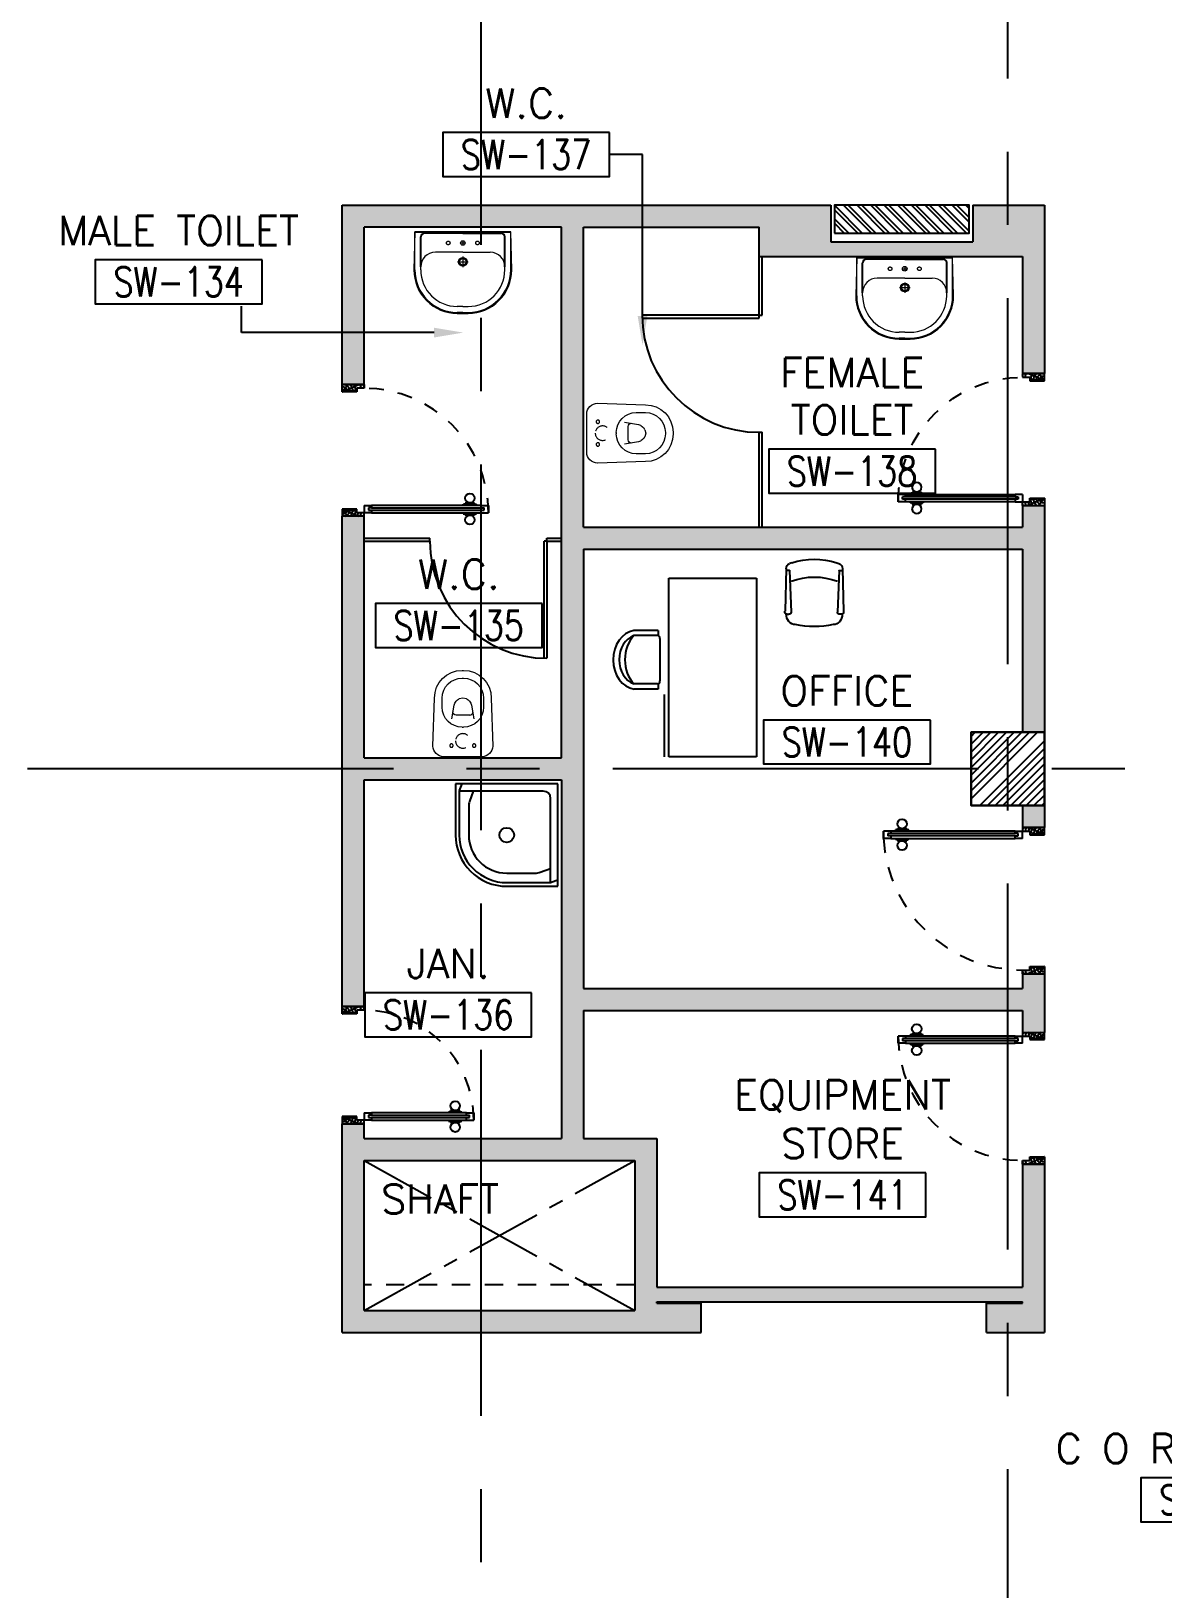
# Model space of a CAD drawing. Extents: x 276011.4 to 276105.3, y 57291.9 to 57371.4.
# Drawn here: x 276070.14 to 276077.87, y 57337.58 to 57348.22 of the extents above; entities that cross this region are included whole.
import ezdxf
from ezdxf.enums import TextEntityAlignment as Align

# ---------------------------------------------------------------- set-up
doc = ezdxf.new("R2010")
doc.units = 0
doc.header["$MEASUREMENT"] = 0
for name, pattern in [('CENTER2', [1.125, 0.75, -0.125, 0.125, -0.125]), ('CENTERX2', [4, 2.5, -0.5, 0.5, -0.5]), ('DASHED', [0.75, 0.5, -0.25]), ('HIDDEN', [0.375, 0.25, -0.125]), ('HIDDEN2', [0.1875, 0.125, -0.0625])]:
    doc.linetypes.add(name, pattern=pattern)
doc.layers.get('0').update_dxf_attribs({"linetype": 'CONTINUOUS'})
for name, color, linetype in [('A-TILES', 11, 'CONTINUOUS'), ('AXES', 11, 'CENTERX2'), ('COL', 5, 'CONTINUOUS'), ('DOOR', 7, 'CONTINUOUS'), ('FHC', 2, 'CONTINUOUS'), ('FIX', 3, 'CONTINUOUS'), ('FMCHAIR', 5, 'CONTINUOUS'), ('FMDESK', 4, 'CONTINUOUS'), ('HAT', 8, 'CONTINUOUS'), ('HIDDEN', 9, 'HIDDEN2'), ('NON-MEDICAL', 5, 'CONTINUOUS'), ('PART', 9, 'CONTINUOUS'), ('RM-BOX', 4, 'CONTINUOUS'), ('RM-NAME', 2, 'CONTINUOUS'), ('RM-NO', 2, 'CONTINUOUS'), ('WALL', 2, 'CONTINUOUS'), ('WallType2', 3, 'CONTINUOUS')]:
    doc.layers.add(name, color=color, linetype=linetype)
doc.styles.add('ROMANS', font='ROMANS.shx', dxfattribs={"width": 0.6})

# ---------------------------------------------------------------- blocks, each defined once
blk = doc.blocks.new('RM1')
at = {"layer": 'RM-BOX'}
blk.add_lwpolyline([(570, -200), (-570, -200), (-570, -500), (570, -500)], close=True, dxfattribs=at)
at = {"layer": 'RM-NAME', "style": 'ROMANS'}
for tag, p in [('ROOMNAME1', (0, 324)), ('ROOMNAME2', (0, 0))]:
    blk.add_attdef(tag, text='', height=200, dxfattribs=at).set_placement(p, align=Align.MIDDLE)
at = {"layer": 'RM-NO', "style": 'ROMANS', "width": 0.8}
blk.add_attdef('ROOMNO', text='', height=200, dxfattribs=at).set_placement((0, -350), align=Align.MIDDLE)
blk = doc.blocks.new('DESK-O')
for p, q in [((0, 0), (1, 0)), ((0, -1), (0, 0)), ((1, 0), (1, -1)), ((1, -1), (0, -1)), ((1, -1.05), (0.65, -1.05))]:
    blk.add_line(p, q)
blk = doc.blocks.new('CHR3')
for p, q in [((-0.039, 0.5), (-0.558, 0.5)), ((-0.05, 0.412), (-0.558, 0.412)), ((-0.039, 0.5), (-0.039, 0.412)), ((0, 0.362), (0, -0.362)), ((-0.05, -0.412), (-0.558, -0.412)), ((-0.039, -0.5), (-0.553, -0.5)), ((-0.039, -0.411), (-0.039, -0.5))]:
    blk.add_line(p, q)
for centre, radius, start, end in [((-0.497, 0), 0.503, 97.0495, 263.5769), ((-0.446, 0), 0.427, 105.249, 254.751), ((-0.212, 0), 0.538, 130.0756, 229.9244), ((-0.05, 0.362), 0.05, 0, 90), ((-0.05, -0.362), 0.05, 270, 0)]:
    blk.add_arc(centre, radius, start, end)
blk = doc.blocks.new('CHR2')
for p, q in [((-0.861, 0.48), (-0.229, 0.5)), ((-0.836, 0.425), (-0.836, 0.475)), ((-0.183, 0.469), (-0.183, 0.436)), ((-0.947, 0.386), (-0.937, 0.42)), ((-0.834, 0.423), (-0.215, 0.396)), ((-0.947, -0.386), (-0.937, -0.42)), ((-0.836, -0.425), (-0.836, -0.481)), ((-0.834, -0.423), (-0.215, -0.396)), ((-0.183, -0.469), (-0.183, -0.436)), ((-0.861, -0.48), (-0.223, -0.499))]:
    blk.add_line(p, q)
for centre, radius, start, end in [((-0.857, 0.397), 0.0833, 92.5404, 163.5801), ((-0.219, 0.466), 0.0359, 3.8781, 106.7041), ((-0.184, 0.325), 0.154, 359.6456, 90.3755), ((0.442, 0), 1.442, 164.4748, 195.5252), ((-0.834, 0.425), 0.00208, 180, 267.4596), ((0.516, 0), 1.253, 161.5812, 198.4188), ((-0.214, 0.428), 0.0319, 268.1708, 14.5154), ((-1.747, 0), 1.747, 349.2995, 10.7005), ((-0.857, -0.397), 0.0833, 196.4199, 267.4596), ((-0.834, -0.425), 0.00208, 92.5404, 180), ((-0.214, -0.428), 0.0319, 345.4846, 91.8292), ((-0.184, -0.325), 0.154, 269.6202, 0.3544), ((-0.215, -0.468), 0.0316, 255.3205, 359.2331)]:
    blk.add_arc(centre, radius, start, end)
blk = doc.blocks.new('*X60')
at = {"color": 0}
for p, q in [((235129, 162738), (235580, 163190)), ((235129, 162792), (235527, 163190)), ((235129, 162845), (235474, 163190)), ((235129, 162898), (235421, 163190)), ((235129, 162951), (235368, 163190)), ((235129, 163004), (235315, 163190)), ((235129, 163057), (235262, 163190)), ((235129, 163110), (235209, 163190)), ((235129, 163163), (235156, 163190)), ((235186, 162690), (235629, 163132)), ((235239, 162690), (235629, 163079)), ((235292, 162690), (235629, 163026)), ((235345, 162690), (235629, 162973)), ((235398, 162690), (235629, 162920)), ((235451, 162690), (235629, 162867)), ((235504, 162690), (235629, 162814)), ((235557, 162690), (235629, 162761)), ((235610, 162690), (235629, 162708))]:
    blk.add_line(p, q, dxfattribs=at)
blk = doc.blocks.new('COL50')
at = {"layer": 'COL'}
blk.add_lwpolyline([(-250, 250), (-250, -250), (250, -250), (250, 250)], close=True, dxfattribs=at)
blk = doc.blocks.new('DOOR80')
at = {"layer": 'DOOR', "color": 0, "linetype": 'ByBlock'}
for p, q in [((-30, 900), (-80, 900)), ((-80, 900), (-30, 900)), ((-80, 850), (-80, 900)), ((-47, 870), (-63, 870)), ((-63, 850), (-63, 870)), ((-47, 850), (-47, 870)), ((-30, 850), (-30, 900)), ((-87, 805), (-96, 805)), ((-96, 805), (-96, 740)), ((-80, 818), (-87, 818)), ((-87, 728), (-87, 818)), ((-87, 805), (-87, 740)), ((-63, 850), (-80, 850)), ((-30, 850), (-47, 850)), ((-30, 818), (-22, 818)), ((-22, 728), (-22, 818)), ((-22, 805), (-13, 805)), ((-22, 805), (-22, 740)), ((-13, 805), (-13, 740)), ((-87, 740), (-96, 740)), ((-80, 728), (-87, 728)), ((-30, 728), (-22, 728)), ((-22, 740), (-13, 740)), ((-805, 0), (-805, 150)), ((-805, 150), (-780, 150)), ((-805, 150), (-805, 0)), ((-780, 150), (-780, 100)), ((-80, 200), (-63, 200)), ((-80, 150), (-80, 200)), ((-80, 150), (-30, 150)), ((-63, 200), (-63, 180)), ((-63, 180), (-47, 180)), ((-47, 200), (-30, 200)), ((-47, 180), (-47, 200)), ((-30, 200), (-30, 150)), ((-5, 150), (-30, 150)), ((-30, 150), (-30, 100)), ((-5, 150), (-5, 0)), ((-755, 0), (-805, 0)), ((-780, 100), (-755, 100)), ((-755, 100), (-755, 0)), ((-55, 100), (-55, 0)), ((-30, 100), (-55, 100)), ((-55, 0), (-5, 0))]:
    blk.add_line(p, q, dxfattribs=at)
at = {"layer": 'DOOR', "linetype": 'ByBlock'}
for p, q in [((-80, 850), (-80, 200)), ((-63, 200), (-63, 850)), ((-47, 200), (-47, 850)), ((-30, 200), (-30, 850)), ((-5, 0), (-5, 150))]:
    blk.add_line(p, q, dxfattribs=at)
at = {"layer": 'DOOR', "color": 9, "linetype": 'ByBlock'}
for p, q in [((-755, 0), (-805, 114)), ((-55, 0), (-5, 114)), ((-755, 0), (-805, 40)), ((-755, 0), (-768, 100)), ((-55, 0), (-41, 100)), ((-55, 0), (-5, 40))]:
    blk.add_line(p, q, dxfattribs=at)
at = {"layer": 'DOOR', "color": 0, "linetype": 'ByBlock'}
for centre in [(-128, 773), (19, 773)]:
    blk.add_circle(centre, 32.4, dxfattribs=at)
at = {"layer": 'DOOR', "linetype": 'HIDDEN', "ltscale": 0.5}
blk.add_arc((-30, 150), 750, 90, 180, dxfattribs=at)
at = {"layer": 'DOOR', "color": 9, "linetype": 'ByBlock'}
for centre, radius, start, end in [((-755, 0), 154, 103.7142, 108.8947), ((-755, 0), 134, 100.72, 111.8402), ((-55, 0), 134, 68.1598, 79.28), ((-55, 0), 114, 64.0838, 77.3774), ((-55, 0), 154, 71.1053, 76.2858), ((-755, 0), 94.4, 90, 121.9818), ((-755, 0), 74.4, 90, 132.2236), ((-755, 0), 54.4, 90, 156.7926), ((-755, 0), 34.4, 90, 180), ((-755, 0), 14.4, 90, 180), ((-55, 0), 94.4, 58.0182, 90), ((-55, 0), 74.4, 47.7764, 90), ((-55, 0), 54.4, 23.2074, 90), ((-55, 0), 34.4, 0, 90), ((-55, 0), 14.4, 0, 90)]:
    blk.add_arc(centre, radius, start, end, dxfattribs=at)
blk = doc.blocks.new('DOOR90')
at = {"layer": 'DOOR', "color": 0, "linetype": 'ByBlock'}
for p, q in [((-150, 0), (-150, -25)), ((-150, 0), (0, 0)), ((0, -50), (0, 0)), ((-1000, -25), (-1000, -75)), ((-1000, -75), (-1000, -25)), ((-950, -25), (-1000, -25)), ((-950, -75), (-1000, -75)), ((-970, -42), (-970, -58)), ((-950, -42), (-970, -42)), ((-950, -58), (-970, -58)), ((-950, -25), (-950, -42)), ((-950, -58), (-950, -75)), ((-918, -25), (-918, -18)), ((-828, -18), (-918, -18)), ((-918, -75), (-918, -82)), ((-828, -82), (-918, -82)), ((-905, -18), (-905, -9)), ((-905, -9), (-840, -9)), ((-905, -18), (-840, -18)), ((-905, -82), (-905, -91)), ((-905, -82), (-840, -82)), ((-905, -91), (-840, -91)), ((-840, -18), (-840, -9)), ((-840, -82), (-840, -91)), ((-828, -25), (-828, -18)), ((-828, -75), (-828, -82)), ((-200, -42), (-200, -25)), ((-200, -25), (-150, -25)), ((-180, -42), (-200, -42)), ((-200, -75), (-200, -58)), ((-200, -58), (-180, -58)), ((-150, -75), (-200, -75)), ((-180, -58), (-180, -42)), ((-150, -75), (-150, -25)), ((-150, -25), (-100, -25)), ((-100, -25), (-100, -50)), ((-100, -50), (0, -50)), ((-100, -850), (0, -850)), ((-100, -875), (-100, -850)), ((0, -850), (0, -900)), ((-150, -900), (-150, -875)), ((-150, -875), (-100, -875)), ((0, -900), (-150, -900)), ((-150, -900), (0, -900))]:
    blk.add_line(p, q, dxfattribs=at)
at = {"layer": 'DOOR', "color": 9, "linetype": 'ByBlock'}
for p, q in [((0, -50), (-114, 0)), ((0, -50), (-40, 0)), ((0, -50), (-100, -37)), ((0, -850), (-114, -900)), ((0, -850), (-100, -863)), ((0, -850), (-40, -900))]:
    blk.add_line(p, q, dxfattribs=at)
at = {"layer": 'DOOR', "linetype": 'ByBlock'}
for p, q in [((-200, -25), (-950, -25)), ((-200, -42), (-950, -42)), ((-200, -58), (-950, -58)), ((-950, -75), (-200, -75))]:
    blk.add_line(p, q, dxfattribs=at)
at = {"layer": 'DOOR', "color": 0, "linetype": 'ByBlock'}
for centre in [(-873, 24), (-873, -124)]:
    blk.add_circle(centre, 32.4, dxfattribs=at)
at = {"layer": 'DOOR', "color": 9, "linetype": 'ByBlock'}
for centre, radius, start, end in [((0, -50), 154, 161.1053, 166.2858), ((0, -50), 134, 158.1598, 169.28), ((0, -50), 94.4, 148.0182, 180), ((0, -50), 74.4, 137.7764, 180), ((0, -50), 114, 154.0838, 167.3774), ((0, -50), 54.4, 113.2074, 180), ((0, -50), 34.4, 90, 180), ((0, -50), 14.4, 90, 180), ((0, -850), 94.4, 180, 211.9818), ((0, -850), 74.4, 180, 222.2236), ((0, -850), 54.4, 180, 246.7926), ((0, -850), 34.4, 180, 270), ((0, -850), 14.4, 180, 270), ((0, -850), 154, 193.7142, 198.8947), ((0, -850), 134, 190.72, 201.8402)]:
    blk.add_arc(centre, radius, start, end, dxfattribs=at)
at = {"layer": 'DOOR', "linetype": 'HIDDEN', "ltscale": 0.5}
blk.add_arc((-150, -25), 850, 180, 270, dxfattribs=at)
blk = doc.blocks.new('DOOR-10')
at = {"layer": 'DOOR', "color": 0, "linetype": 'ByBlock'}
for p, q in [((-26, 1100), (-76, 1100)), ((-76, 1100), (-26, 1100)), ((-76, 1050), (-76, 1100)), ((-43, 1070), (-59, 1070)), ((-59, 1050), (-59, 1070)), ((-43, 1050), (-43, 1070)), ((-26, 1050), (-26, 1100)), ((-83, 1005), (-92, 1005)), ((-92, 1005), (-92, 940)), ((-76, 1018), (-83, 1018)), ((-83, 928), (-83, 1018)), ((-83, 1005), (-83, 940)), ((-59, 1050), (-76, 1050)), ((-26, 1050), (-43, 1050)), ((-26, 1018), (-18, 1018)), ((-18, 928), (-18, 1018)), ((-18, 1005), (-9, 1005)), ((-18, 1005), (-18, 940)), ((-9, 1005), (-9, 940)), ((-83, 940), (-92, 940)), ((-76, 928), (-83, 928)), ((-26, 928), (-18, 928)), ((-18, 940), (-9, 940)), ((-1001, 0), (-1001, 150)), ((-1001, 150), (-976, 150)), ((-1001, 150), (-1001, 0)), ((-976, 150), (-976, 100)), ((-76, 200), (-59, 200)), ((-76, 150), (-76, 200)), ((-76, 150), (-26, 150)), ((-59, 200), (-59, 180)), ((-59, 180), (-43, 180)), ((-43, 200), (-26, 200)), ((-43, 180), (-43, 200)), ((-26, 200), (-26, 150)), ((-1, 150), (-26, 150)), ((-26, 150), (-26, 100)), ((-951, 0), (-1001, 0)), ((-976, 100), (-951, 100)), ((-951, 100), (-951, 0)), ((-51, 100), (-51, 0)), ((-26, 100), (-51, 100)), ((-51, 0), (-1, 0))]:
    blk.add_line(p, q, dxfattribs=at)
at = {"layer": 'DOOR', "linetype": 'ByBlock'}
for p, q in [((-76, 1050), (-76, 200)), ((-59, 200), (-59, 1050)), ((-43, 200), (-43, 1050)), ((-26, 200), (-26, 1050))]:
    blk.add_line(p, q, dxfattribs=at)
at = {"layer": 'DOOR', "color": 9, "linetype": 'ByBlock'}
for p, q in [((-951, 0), (-1001, 114)), ((-51, 0), (-1, 114)), ((-1, 0), (-1, 150)), ((-951, 0), (-1001, 40)), ((-951, 0), (-964, 100)), ((-51, 0), (-37, 100)), ((-51, 0), (-1, 40))]:
    blk.add_line(p, q, dxfattribs=at)
at = {"layer": 'DOOR', "color": 0, "linetype": 'ByBlock'}
for centre in [(-124, 973), (23, 973)]:
    blk.add_circle(centre, 32.4, dxfattribs=at)
at = {"layer": 'DOOR', "linetype": 'HIDDEN', "ltscale": 0.5}
blk.add_arc((-23, 149), 952, 93.1482, 179.9482, dxfattribs=at)
at = {"layer": 'DOOR', "color": 9, "linetype": 'ByBlock'}
for centre, radius, start, end in [((-951, 0), 154, 103.7142, 108.8947), ((-951, 0), 134, 100.72, 111.8402), ((-51, 0), 134, 68.1598, 79.28), ((-51, 0), 114, 64.0838, 77.3774), ((-51, 0), 154, 71.1053, 76.2858), ((-951, 0), 94.4, 90, 121.9818), ((-951, 0), 74.4, 90, 132.2236), ((-951, 0), 54.4, 90, 156.7926), ((-951, 0), 34.4, 90, 180), ((-951, 0), 14.4, 90, 180), ((-51, 0), 94.4, 58.0182, 90), ((-51, 0), 74.4, 47.7764, 90), ((-51, 0), 54.4, 23.2074, 90), ((-51, 0), 34.4, 0, 90), ((-51, 0), 14.4, 0, 90)]:
    blk.add_arc(centre, radius, start, end, dxfattribs=at)
blk = doc.blocks.new('LAV-003')
at = {"layer": 'FIX', "linetype": 'Continuous', "lineweight": 20}
for p, q in [((-328, -285), (-328, -25)), ((327, -285), (327, -25)), ((0, -165), (-188, -165)), ((0, -165), (187, -165)), ((-288, -285), (-288, -265)), ((287, -285), (287, -265)), ((0, -535), (-38, -535)), ((0, -575), (-38, -575)), ((0, -535), (37, -535)), ((0, -575), (37, -575))]:
    blk.add_line(p, q, dxfattribs=at)
at = {"layer": 'FIX', "linetype": 'ByBlock'}
blk.add_line((-328, -25), (327, -25), dxfattribs=at)
at = {"layer": 'FIX', "linetype": 'ByBlock', "ltscale": 0.3}
for p, q in [((-288, -265), (-288, -60)), ((0, -35), (-262, -35)), ((0, -35), (262, -35)), ((287, -265), (287, -60))]:
    blk.add_line(p, q, dxfattribs=at)
at = {"layer": 'FIX', "lineweight": 20}
for p, q in [((-16, -101), (15, -101)), ((0, -85), (0, -116))]:
    blk.add_line(p, q, dxfattribs=at)
at = {"layer": 'FIX', "linetype": 'DASHED', "lineweight": 20, "ltscale": 0.04}
for p, q in [((0, -194), (0, -266)), ((-36, -230), (37, -230))]:
    blk.add_line(p, q, dxfattribs=at)
at = {"layer": 'FIX', "linetype": 'Continuous', "lineweight": 20}
blk.add_lwpolyline([(295, -25), (0, -25), (-328, -25), (-335, -285, 0.414214), (-38, -582), (0, -582), (37, -582, 0.414214), (334, -285), (327, -25), (0, -25)], format="xyb", dxfattribs=at)
at = {"layer": 'FIX', "linetype": 'HIDDEN', "lineweight": 20, "ltscale": 0.05}
for centre in [(-100, -101), (100, -101)]:
    blk.add_circle(centre, 12.4, dxfattribs=at)
at = {"layer": 'FIX', "lineweight": 20}
for centre, radius in [((0, -101), 15.5), ((0, -230), 29.5), ((0, -230), 22.5)]:
    blk.add_circle(centre, radius, dxfattribs=at)
at = {"layer": 'FIX', "linetype": 'ByBlock', "ltscale": 0.3}
for centre, start, end in [((-262, -60), 90, 180), ((262, -60), 0, 90)]:
    blk.add_arc(centre, 25, start, end, dxfattribs=at)
at = {"layer": 'FIX', "linetype": 'Continuous', "lineweight": 20}
for centre, radius, start, end in [((-188, -265), 100, 90, 180), ((187, -265), 100, 0, 90), ((-38, -285), 290, 180, 270), ((-38, -285), 250, 180, 270), ((37, -285), 250, 270, 0), ((37, -285), 290, 270, 0)]:
    blk.add_arc(centre, radius, start, end, dxfattribs=at)
blk = doc.blocks.new('WC1')
at = {"layer": 'FIX', "lineweight": 20}
for p, q in [((-210, 204), (-538, 194)), ((-475, 141), (-538, 141)), ((-727, 5), (-727, -5)), ((-674, 5), (-674, -5)), ((-534, 24), (-540, 0)), ((-540, 0), (-534, -24)), ((-395, 76), (-490, 60)), ((-339, 5), (-339, -5)), ((-490, -60), (-395, -76)), ((-538, -141), (-475, -141)), ((-538, -194), (-210, -204))]:
    blk.add_line(p, q, dxfattribs=at)
at = {"layer": 'FIX', "linetype": 'Continuous', "lineweight": 20}
blk.add_line((-420, -47), (-420, 45), dxfattribs=at)
at = {"layer": 'FIX', "lineweight": 20}
blk.add_lwpolyline([(-213, -204), (-210, -204, 0.414214), (-137, -131), (-137, 0), (-137, 131, 0.414214), (-210, 204)], format="xyb", dxfattribs=at)
at = {"layer": 'FIX', "linetype": 'HIDDEN2', "lineweight": 20, "ltscale": 0.3}
blk.add_circle((-245, 0), 49.8, dxfattribs=at)
at = {"layer": 'FIX', "linetype": 'HIDDEN', "lineweight": 20, "ltscale": 0.05}
for centre in [(-213, 78), (-213, -77)]:
    blk.add_circle(centre, 11.6, dxfattribs=at)
at = {"layer": 'FIX', "lineweight": 20}
for centre, radius, start, end in [((-538, 5), 189, 90, 180), ((-538, 5), 136, 90, 180), ((-475, 5), 136, 360, 90), ((-473, -7), 68.2, 128.9242, 152.8468), ((-464, -18), 82, 108.496, 128.9242), ((-538, -5), 189, 180, 270), ((-538, -5), 136, 180, 270), ((-473, 7), 68.2, 207.1532, 231.0758), ((-464, 18), 82, 231.0758, 251.504), ((-475, -5), 136, 270, 0)]:
    blk.add_arc(centre, radius, start, end, dxfattribs=at)
at = {"layer": 'FIX', "linetype": 'Continuous', "lineweight": 20}
for centre, start, end in [((-443, 46), 357.6662, 91.6121), ((-442, -46), 268.3879, 2.3338)]:
    blk.add_arc(centre, 22.3, start, end, dxfattribs=at)
blk = doc.blocks.new('JAN-001')
for p, q in [((730, -30), (30, -30)), ((30, -30), (30, -730)), ((705, -80), (130, -80)), ((610, -80), (635, -152)), ((688, -30), (704, -76)), ((705, -380), (705, -84)), ((730, -380), (730, -30)), ((80, -130), (80, -705)), ((640, -380), (640, -184)), ((80, -610), (152, -635)), ((30, -688), (76, -704)), ((30, -730), (380, -730)), ((84, -705), (380, -705)), ((184, -640), (380, -640))]:
    blk.add_line(p, q)
blk.add_circle((380, -380), 50)
for centre, radius, start, end in [((130, -130), 50, 90, 180), ((680, -84), 25, 0, 19.0039), ((540, -184), 100, 0, 19.0039), ((380, -380), 350, 270, 0), ((380, -380), 325, 270, 0), ((380, -380), 260, 270, 0), ((184, -540), 100, 250.9961, 270), ((84, -680), 25, 250.9961, 270)]:
    blk.add_arc(centre, radius, start, end)

msp = doc.modelspace()

# ---------------------------------------------------------------- hatches: boundary and pattern name
at = {"layer": 'FHC', "linetype": 'ByBlock', "ltscale": 0.3}
h = msp.add_hatch(dxfattribs=at)
h.set_pattern_fill('ANSI32', color=11, scale=0.175, style=0)
h.set_pattern_definition([(315, (275843.43413, 57378.08393), (-0.046403883, -0.046403883), []), (315, (275843.465067, 57378.08393), (-0.046403883, -0.046403883), [])])
h.paths.add_polyline_path([(276076.5503, 57347.0329), (276076.5503, 57346.8429), (276075.6303, 57346.8429), (276075.6303, 57347.0329)])
h.paths.add_polyline_path([(276075.4177, 57347.4541), (276075.4177, 57347.0332), (276075.6802, 57347.0332), (276075.6802, 57347.4541)], flags=9)
at = {"layer": 'WallType2', "linetype": 'ByBlock', "ltscale": 0.3}
h = msp.add_hatch(dxfattribs=at)
h.set_pattern_fill('HONEY', color=256, scale=0.4, style=0)
h.set_pattern_definition([(0, (0, 0), (0.075, 0.04330127), [0.05, -0.1]), (120, (0, 0), (-0.074999999836, 0.043301270284), [0.05, -0.1]), (60, (0, 0), (1.64e-10, 0.086602540284), [-0.1, 0.05])])
h.paths.add_polyline_path([(276074.7184, 57339.5329), (276074.4155, 57339.5329), (276074.4155, 57339.5429), (276076.8155, 57339.5429), (276076.8155, 57339.6429), (276074.4155, 57339.6429), (276074.4155, 57340.6579), (276073.9155, 57340.6579), (276073.9155, 57341.5329), (276076.8155, 57341.5329), (276076.8155, 57341.6829), (276073.9155, 57341.6829), (276073.9155, 57343.1829), (276073.2155, 57343.1829), (276073.2155, 57343.1079), (276073.7655, 57343.1079), (276073.7655, 57340.6579), (276073.2155, 57340.6579), (276073.2155, 57340.5079), (276074.2655, 57340.5079), (276074.2655, 57339.4829), (276073.2155, 57339.4829), (276073.2155, 57339.3329), (276074.7184, 57339.3329)])
h.paths.add_polyline_path([(276073.9155, 57344.6829), (276076.8155, 57344.6829), (276076.8155, 57344.8329), (276073.9155, 57344.8329), (276073.9155, 57346.8829), (276074.3185, 57346.8829), (276074.3185, 57347.0329), (276073.2155, 57347.0329), (276073.2155, 57346.8829), (276073.7655, 57346.8829), (276073.7655, 57343.2579), (276073.2155, 57343.2579), (276073.2155, 57343.1829), (276073.9155, 57343.1829)])
h.paths.add_polyline_path([(276075.6055, 57347.0329), (276074.3185, 57347.0329), (276074.3185, 57346.8829), (276075.1155, 57346.8829), (276075.1155, 57346.6829), (276075.3155, 57346.6829), (276076.8155, 57346.6829), (276076.8155, 57347.0329), (276076.5755, 57347.0329), (276076.5755, 57346.7829), (276075.6055, 57346.7829)])
h.paths.add_polyline_path([(276073.2155, 57347.0329), (276072.2655, 57347.0329), (276072.2655, 57346.163), (276072.4155, 57346.163), (276072.4155, 57346.8829), (276073.2155, 57346.8829)])
h.paths.add_polyline_path([(276072.4155, 57346.163), (276072.2655, 57346.163), (276072.2655, 57345.8079), (276072.4155, 57345.8079)])
h.paths.add_polyline_path([(276072.4155, 57344.9079), (276072.2655, 57344.9079), (276072.2655, 57343.1829), (276073.2155, 57343.1829), (276073.2155, 57343.2579), (276072.4155, 57343.2579)])
h.paths.add_polyline_path([(276072.4155, 57343.1079), (276073.2155, 57343.1079), (276073.2155, 57343.1829), (276072.2655, 57343.1829), (276072.2655, 57341.5579), (276072.4155, 57341.5579)])
h.paths.add_polyline_path([(276072.4155, 57340.7579), (276072.2655, 57340.7579), (276072.2655, 57339.3329), (276073.2155, 57339.3329), (276073.2155, 57339.4829), (276072.4155, 57339.4829), (276072.4155, 57340.5079), (276073.2155, 57340.5079), (276073.2155, 57340.6579), (276072.4155, 57340.6579)])
h.paths.add_polyline_path([(276077.0655, 57340.4829), (276076.9155, 57340.4829), (276076.9155, 57339.6429), (276076.8155, 57339.6429), (276076.8155, 57339.5429), (276076.9155, 57339.5429), (276076.9155, 57339.5329), (276076.8155, 57339.5329), (276076.8155, 57339.3329), (276077.0655, 57339.3329)])
h.paths.add_polyline_path([(276076.8155, 57339.5329), (276076.6684, 57339.5329), (276076.6684, 57339.3329), (276076.8155, 57339.3329)], flags=17)
h.paths.add_polyline_path([(276077.0655, 57341.7829), (276076.9155, 57341.7829), (276076.9155, 57341.6829), (276076.8155, 57341.6829), (276076.8155, 57341.5329), (276076.9155, 57341.5329), (276076.9155, 57341.3829), (276077.0655, 57341.3829)])
h.paths.add_polyline_path([(276077.0655, 57344.9829), (276076.9155, 57344.9829), (276076.9155, 57344.8329), (276076.8155, 57344.8329), (276076.8155, 57344.6829), (276076.9155, 57344.6829), (276076.9155, 57343.4329), (276077.0655, 57343.4329)])
h.paths.add_polyline_path([(276077.0655, 57342.9329), (276076.9155, 57342.9329), (276076.9155, 57342.7829), (276077.0655, 57342.7829)])
h.paths.add_polyline_path([(276077.0655, 57347.0329), (276076.8155, 57347.0329), (276076.8155, 57346.6829), (276076.9155, 57346.6829), (276076.9155, 57345.8829), (276077.0655, 57345.8829)])

# ---------------------------------------------------------------- linework, layer by layer
at = {"layer": 'AXES'}
for p, q in [((276076.8155, 57291.8986), (276076.8155, 57370.7113)), ((276073.2155, 57298.7629), (276073.2155, 57357.5829)), ((276104.6155, 57343.1829), (276052.5255, 57343.1829))]:
    msp.add_line(p, q, dxfattribs=at)
at = {"layer": 'FHC', "color": 2, "linetype": 'ByBlock', "ltscale": 0.3}
msp.add_lwpolyline([(276075.6303, 57346.8429), (276076.5503, 57346.8429), (276076.5503, 57347.0329), (276075.6303, 57347.0329)], close=True, dxfattribs=at)
at = {"layer": 'FIX', "color": 32, "linetype": 'ByBlock', "ltscale": 0.3}
msp.add_line((276073.0905, 57346.8414), (276073.353, 57346.8414), dxfattribs=at)
at = {"layer": 'HIDDEN', "color": 4}
msp.add_line((276074.2655, 57339.6579), (276072.4155, 57339.6579), dxfattribs=at)
at = {"layer": 'PART', "linetype": 'ByBlock'}
for p, q in [((276075.1155, 57346.2821), (276075.1155, 57346.6829)), ((276075.1355, 57346.2821), (276075.1355, 57346.6829)), ((276075.1155, 57346.2821), (276074.3155, 57346.2821)), ((276074.3155, 57346.2821), (276074.3155, 57346.2621)), ((276074.3155, 57346.2621), (276075.1155, 57346.2621)), ((276075.1155, 57346.2821), (276075.1355, 57346.2821)), ((276075.1155, 57346.2621), (276075.1155, 57346.2821)), ((276075.1155, 57344.8329), (276075.1155, 57345.4821)), ((276075.1155, 57345.4821), (276075.1355, 57345.4821)), ((276075.1355, 57344.8329), (276075.1355, 57345.4821)), ((276072.4155, 57344.7579), (276072.8655, 57344.7579)), ((276072.4155, 57344.7379), (276072.8655, 57344.7379)), ((276072.8655, 57344.7379), (276072.8655, 57344.7579)), ((276072.8655, 57344.7379), (276072.8655, 57344.7579)), ((276072.8655, 57344.7379), (276072.8655, 57344.7579)), ((276073.6455, 57343.9379), (276073.6455, 57344.7379)), ((276073.6655, 57344.7379), (276073.6455, 57344.7379)), ((276073.6655, 57344.7379), (276073.6655, 57344.7579)), ((276073.6655, 57344.7579), (276073.7655, 57344.7579)), ((276073.6655, 57344.7379), (276073.6655, 57344.7579)), ((276073.6655, 57344.7379), (276073.7655, 57344.7379)), ((276073.6655, 57344.7379), (276073.6655, 57343.9379))]:
    msp.add_line(p, q, dxfattribs=at)
for centre in [(276075.1155, 57346.2821), (276073.6655, 57344.7379)]:
    msp.add_arc(centre, 0.8, 180, 270, dxfattribs=at)
at = {"layer": 'RM-NAME', "color": 5, "linetype": 'ByBlock'}
for p, q in [((276074.3185, 57347.3797), (276074.0928, 57347.3797)), ((276074.3185, 57346.2769), (276074.3185, 57347.3797)), ((276071.5785, 57346.163), (276071.5785, 57346.3427)), ((276072.8934, 57346.163), (276071.5785, 57346.163))]:
    msp.add_line(p, q, dxfattribs=at)
for points in [[(276074.3518, 57346.2769), (276074.2852, 57346.2769), (276074.3185, 57346.0769)], [(276072.8934, 57346.1963), (276072.8934, 57346.1296), (276073.0934, 57346.163)]]:
    msp.add_solid(points, dxfattribs=at)
at = {"layer": 'WALL'}
for p, q in [((276072.2655, 57347.0329), (276075.6055, 57347.0329)), ((276072.2655, 57345.8079), (276072.2655, 57347.0329)), ((276075.6055, 57347.0329), (276075.6055, 57346.7829)), ((276076.5755, 57347.0329), (276077.0655, 57347.0329)), ((276076.5755, 57347.0329), (276076.5755, 57346.7829)), ((276077.0655, 57347.0329), (276077.0655, 57345.8829)), ((276072.4155, 57345.8079), (276072.4155, 57346.8829)), ((276073.7655, 57346.8829), (276072.4155, 57346.8829)), ((276073.7655, 57343.2579), (276073.7655, 57346.8829)), ((276073.9155, 57344.8329), (276073.9155, 57346.8829)), ((276073.9155, 57346.8829), (276075.1155, 57346.8829)), ((276075.1155, 57346.6829), (276075.1155, 57346.8829)), ((276075.6055, 57346.7829), (276076.5755, 57346.7829)), ((276075.1155, 57346.6829), (276075.3155, 57346.6829)), ((276075.3155, 57346.6829), (276076.9155, 57346.6829)), ((276076.9155, 57346.6829), (276076.9155, 57345.8829)), ((276072.4155, 57345.8079), (276072.2655, 57345.8079)), ((276076.9155, 57345.8829), (276077.0655, 57345.8829)), ((276076.9155, 57345.8829), (276077.0655, 57345.8829)), ((276076.9155, 57344.9829), (276076.9155, 57344.8329)), ((276076.9155, 57344.9829), (276077.0655, 57344.9829)), ((276076.9155, 57344.9829), (276077.0655, 57344.9829)), ((276077.0655, 57344.9829), (276077.0655, 57343.4329)), ((276072.2655, 57341.5579), (276072.2655, 57344.9079)), ((276072.4155, 57344.9079), (276072.2655, 57344.9079)), ((276072.4155, 57343.2579), (276072.4155, 57344.9079)), ((276073.9155, 57344.8329), (276076.9155, 57344.8329)), ((276073.9155, 57344.6829), (276073.9155, 57341.6829)), ((276073.9155, 57344.6829), (276076.9155, 57344.6829)), ((276076.9155, 57344.6829), (276076.9155, 57343.4329)), ((276072.4155, 57343.2579), (276073.7655, 57343.2579)), ((276072.4155, 57341.5579), (276072.4155, 57343.1079)), ((276072.4155, 57343.1079), (276073.7655, 57343.1079)), ((276073.7655, 57343.1079), (276073.7655, 57340.6579)), ((276076.9155, 57342.9329), (276076.9155, 57342.7829)), ((276077.0655, 57342.9329), (276077.0655, 57342.7829)), ((276076.9155, 57342.7829), (276077.0655, 57342.7829)), ((276076.9155, 57341.7829), (276076.9155, 57341.6829)), ((276076.9155, 57341.7829), (276077.0655, 57341.7829)), ((276077.0655, 57341.7829), (276077.0655, 57341.3829)), ((276073.9155, 57341.6829), (276076.9155, 57341.6829)), ((276072.4155, 57341.5579), (276072.2655, 57341.5579)), ((276073.9155, 57341.5329), (276073.9155, 57340.6579)), ((276073.9155, 57341.5329), (276076.9155, 57341.5329)), ((276076.9155, 57341.5329), (276076.9155, 57341.3829)), ((276076.9155, 57341.3829), (276077.0655, 57341.3829)), ((276072.4155, 57340.7579), (276072.2655, 57340.7579)), ((276072.2655, 57339.3329), (276072.2655, 57340.7579)), ((276072.4155, 57340.6579), (276072.4155, 57340.7579)), ((276072.4155, 57340.6579), (276073.7655, 57340.6579)), ((276073.9155, 57340.6579), (276074.4155, 57340.6579)), ((276074.4155, 57340.6579), (276074.4155, 57339.6429)), ((276072.4155, 57339.4829), (276072.4155, 57340.5079)), ((276072.4155, 57340.5079), (276074.2655, 57340.5079)), ((276074.2655, 57340.5079), (276074.2655, 57339.4829)), ((276074.2655, 57340.4829), (276074.2655, 57339.4829)), ((276076.9155, 57340.4829), (276077.0655, 57340.4829)), ((276076.9155, 57340.4829), (276076.9155, 57339.6429)), ((276077.0655, 57340.4829), (276077.0655, 57339.3329)), ((276074.4155, 57339.6429), (276076.9155, 57339.6429)), ((276074.4155, 57339.5429), (276076.9155, 57339.5429)), ((276074.4155, 57339.5329), (276074.4155, 57339.5429)), ((276074.4155, 57339.5329), (276074.7184, 57339.5329)), ((276074.7184, 57339.3329), (276074.7184, 57339.5329)), ((276076.6684, 57339.3329), (276076.6684, 57339.5329)), ((276076.6684, 57339.5329), (276076.9155, 57339.5329)), ((276076.9155, 57339.5329), (276076.9155, 57339.5429)), ((276072.4155, 57339.4829), (276074.2655, 57339.4829)), ((276072.2655, 57339.3329), (276074.7184, 57339.3329)), ((276076.6684, 57339.3329), (276077.0655, 57339.3329))]:
    msp.add_line(p, q, dxfattribs=at)
at = {"layer": 'WALL', "color": 7, "linetype": 'CENTER2', "ltscale": 0.7}
for p, q in [((276072.4155, 57339.4829), (276074.2655, 57340.5079)), ((276072.4155, 57340.5079), (276074.2655, 57339.4829))]:
    msp.add_line(p, q, dxfattribs=at)
at = {"layer": 'WALL', "linetype": 'ByBlock', "ltscale": 0.3}
msp.add_lwpolyline([(276077.0655, 57343.4329), (276076.5655, 57343.4329), (276076.5655, 57342.9329), (276077.0655, 57342.9329)], close=True, dxfattribs=at)

# ---------------------------------------------------------------- block references
at = {"layer": 'A-TILES', "linetype": 'ByBlock', "ltscale": 0.3, "xscale": 0.001, "yscale": 0.001, "zscale": 0.001}
msp.add_blockref('LAV-003', (276073.0905, 57346.8764), dxfattribs=at)
at = {"layer": 'COL', "xscale": -0.001, "yscale": 0.001, "zscale": 0.001}
msp.add_blockref('COL50', (276076.8155, 57343.1829), dxfattribs=at)
at = {"layer": 'DOOR', "color": 0, "linetype": 'ByBlock', "yscale": 0.001, "zscale": 0.001}
for name, p, xscale, rotation in [('DOOR90', (276072.2655, 57344.9079), 0.001, 180), ('DOOR90', (276077.0655, 57344.9829), -0.001, 180), ('DOOR80', (276072.2655, 57340.7534), 0.001, 270)]:
    msp.add_blockref(name, p, dxfattribs=dict(at, xscale=xscale, rotation=rotation))
at = {"layer": 'DOOR', "color": 0, "linetype": 'ByBlock', "ltscale": 0.3, "xscale": 0.001, "yscale": 0.001, "zscale": 0.001, "rotation": 90}
msp.add_blockref('DOOR-10', (276077.0655, 57342.7836), dxfattribs=at)
at = {"layer": 'DOOR', "color": 0, "linetype": 'ByBlock', "xscale": 0.001, "yscale": 0.001, "zscale": 0.001}
msp.add_blockref('DOOR90', (276077.0655, 57341.3829), dxfattribs=at)
at = {"layer": 'FIX', "xscale": -0.001, "yscale": 0.001, "zscale": 0.001}
msp.add_blockref('WC1', (276073.8005, 57345.4759), dxfattribs=at)
at = {"layer": 'FIX', "yscale": 0.001, "zscale": 0.001}
for name, p, xscale, rotation in [('WC1', (276073.0905, 57343.1286), -0.001, 90), ('JAN-001', (276073.7705, 57343.1109), 0.001, 270)]:
    msp.add_blockref(name, p, dxfattribs=dict(at, xscale=xscale, rotation=rotation))
at = {"layer": 'FMCHAIR', "xscale": -0.46, "yscale": 0.4, "zscale": 0.34, "rotation": 90}
msp.add_blockref('CHR2', (276075.4923, 57344.1544), dxfattribs=at)
at = {"layer": 'FMCHAIR', "xscale": 0.32, "yscale": 0.4, "zscale": 0.36}
msp.add_blockref('CHR3', (276074.4377, 57343.9282), dxfattribs=at)
at = {"layer": 'FMDESK', "xscale": 1.22, "yscale": 0.6, "zscale": 0.58, "rotation": 270}
msp.add_blockref('DESK-O', (276075.0977, 57344.4845), dxfattribs=at)
at = {"layer": 'HAT', "xscale": 0.001, "yscale": 0.001, "zscale": 0.001}
msp.add_blockref('*X60', (275841.4369, 57180.2432), dxfattribs=at)
at = {"layer": 'NON-MEDICAL', "color": 6, "linetype": 'ByBlock', "ltscale": 0.3, "xscale": 0.001, "yscale": 0.001, "zscale": 0.001}
msp.add_blockref('LAV-003', (276076.1106, 57346.7002), dxfattribs=at)
at = {"layer": 'RM-NAME', "xscale": 0.001, "yscale": 0.001, "zscale": 0.001}
for p, values in [((276073.523, 57347.7297), {'ROOMNO': 'SW-137', 'ROOMNAME2': 'W.C.'}), ((276071.1484, 57346.8602), {'ROOMNO': 'SW-134', 'ROOMNAME2': 'MALE TOILET'}), ((276075.751, 57345.5664), {'ROOMNO': 'SW-138', 'ROOMNAME2': 'TOILET', 'ROOMNAME1': 'FEMALE'}), ((276073.0628, 57344.5124), {'ROOMNO': 'SW-135', 'ROOMNAME2': 'W.C.'}), ((276075.7157, 57343.7163), {'ROOMNO': 'SW-140', 'ROOMNAME2': 'OFFICE'}), ((276072.9902, 57341.8533), {'ROOMNO': 'SW-136', 'ROOMNAME2': 'JAN.'}), ((276075.6858, 57340.6228), {'ROOMNO': 'SW-141', 'ROOMNAME2': 'STORE', 'ROOMNAME1': 'EQUIPMENT'}), ((276078.2946, 57338.5393), {'ROOMNO': 'SW-144', 'ROOMNAME2': 'C O R R I D O R'})]:
    msp.add_blockref('RM1', p, dxfattribs=at).add_auto_attribs(values)

# ---------------------------------------------------------------- texts
at = {"layer": 'RM-NAME', "style": 'ROMANS'}
msp.add_text('SHAFT', height=0.2, dxfattribs=at).set_placement((276072.9355, 57340.2446), align=Align.MIDDLE)

doc.saveas('drawing.dxf')
